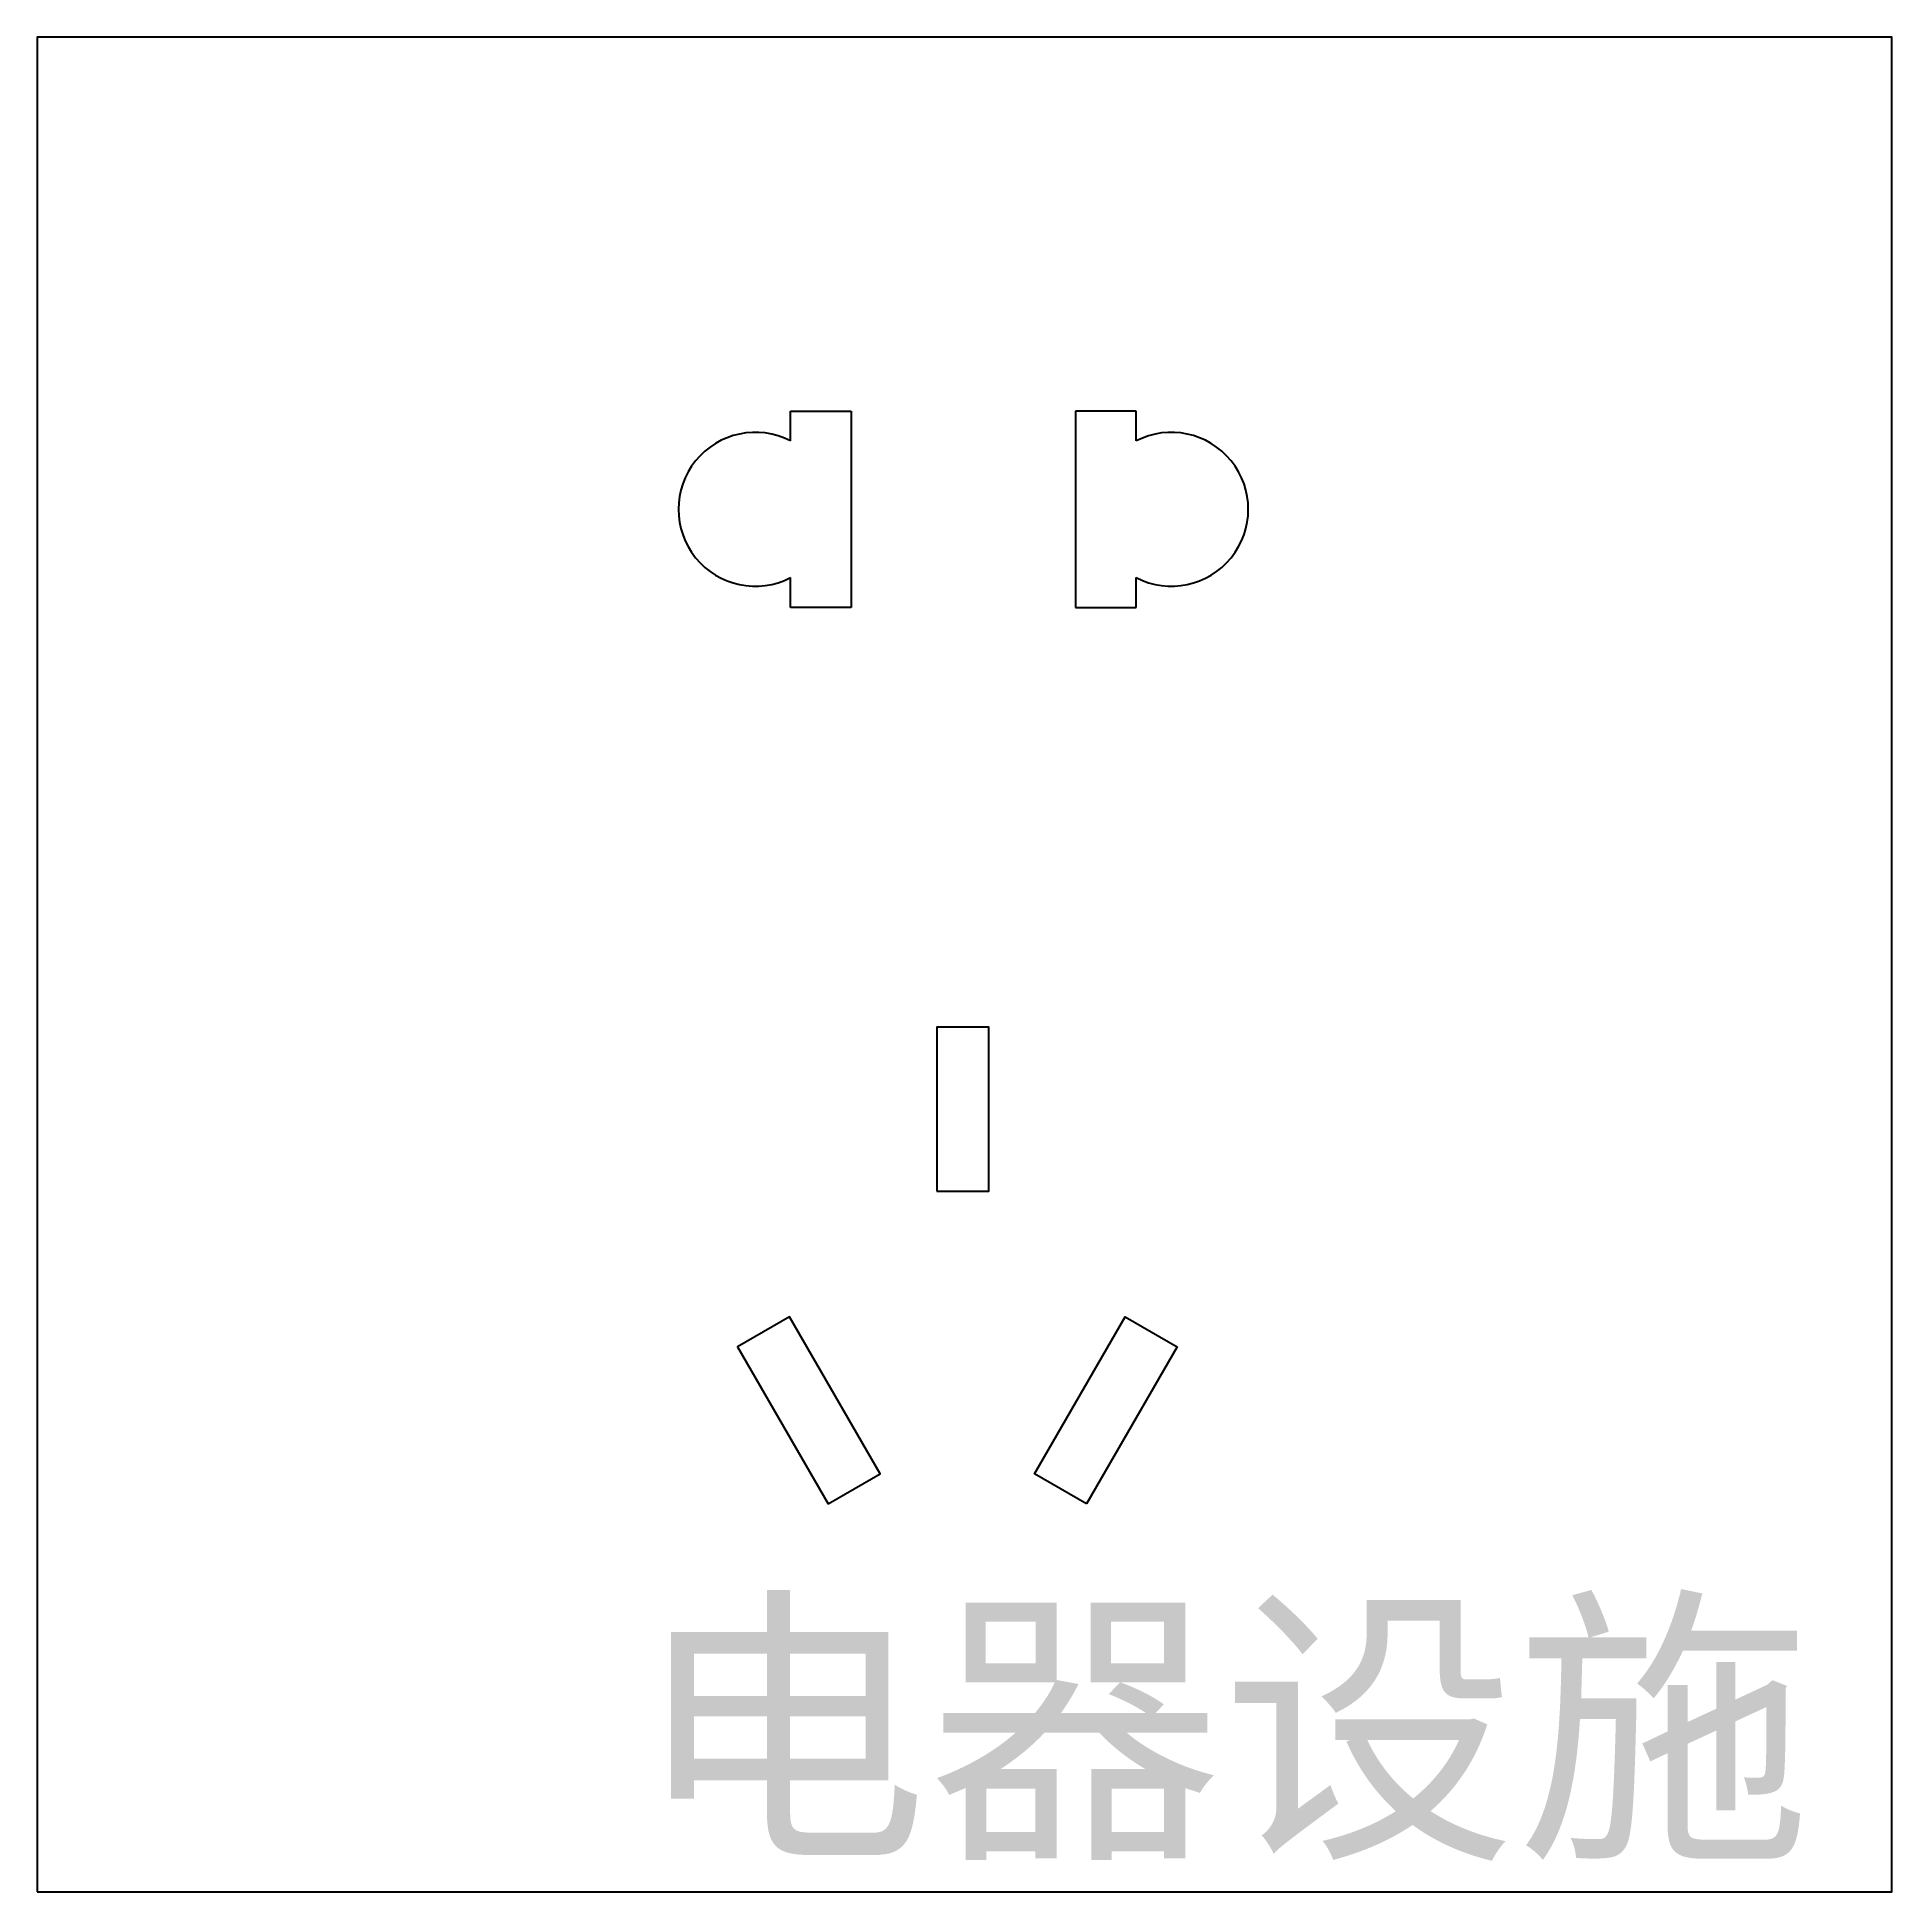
# Model space of a CAD drawing. Header units: millimetres. Extents: x 0 to 86, y 0 to 86.
import ezdxf

# ---------------------------------------------------------------- set-up
doc = ezdxf.new("R2010")
doc.units = ezdxf.units.MM
doc.layers.add('墙体', color=8, linetype='Continuous')
doc.styles.get("Standard").update_dxf_attribs({"font": 'arial.ttf'})

msp = doc.modelspace()

# ---------------------------------------------------------------- linework, layer by layer
at = {"layer": '墙体'}
for p, q in [((34.934, 68.659), (37.749, 68.659)), ((34.934, 67.278), (34.934, 68.659)), ((34.934, 68.659), (37.749, 68.659)), ((34.934, 67.278), (34.934, 68.659)), ((37.749, 68.659), (37.749, 59.555)), ((37.749, 68.659), (37.749, 59.555)), ((50.962, 68.659), (48.147, 68.659)), ((48.147, 68.659), (48.147, 59.555)), ((50.962, 68.659), (48.147, 68.659)), ((48.147, 68.659), (48.147, 59.555)), ((50.962, 67.278), (50.962, 68.659)), ((50.962, 67.278), (50.962, 68.659)), ((34.934, 59.555), (34.934, 60.936)), ((34.934, 59.555), (34.934, 60.936)), ((50.962, 59.555), (50.962, 60.936)), ((50.962, 59.555), (50.962, 60.936)), ((37.749, 59.555), (34.934, 59.555)), ((37.749, 59.555), (34.934, 59.555)), ((48.147, 59.555), (50.962, 59.555)), ((48.147, 59.555), (50.962, 59.555))]:
    msp.add_line(p, q, dxfattribs=at)
for points in [[(0, 0), (86, 0), (86, 86), (0, 86)], [(41.713, 32.497), (44.125, 32.497), (44.125, 40.091), (41.713, 40.091)], [(41.713, 32.497), (44.125, 32.497), (44.125, 40.091), (41.713, 40.091)], [(36.676, 17.997), (39.087, 19.389), (34.886, 26.665), (32.475, 25.273)], [(36.676, 17.997), (39.087, 19.389), (34.886, 26.665), (32.475, 25.273)], [(48.661, 17.997), (46.25, 19.389), (50.451, 26.665), (52.862, 25.273)], [(48.661, 17.997), (46.25, 19.389), (50.451, 26.665), (52.862, 25.273)]]:
    msp.add_lwpolyline(points, close=True, dxfattribs=at)
for centre, start, end in [((33.303, 64.107), 62.77663, 297.22337), ((33.303, 64.107), 62.77663, 297.22337), ((52.593, 64.107), 242.77663, 117.22337), ((52.593, 64.107), 242.77663, 117.22337)]:
    msp.add_arc(centre, 3.566, start, end, dxfattribs=at)

# ---------------------------------------------------------------- texts
msp.add_text('电器设施', height=10, dxfattribs=at).set_placement((27.671, 2.571))

doc.saveas('drawing.dxf')
